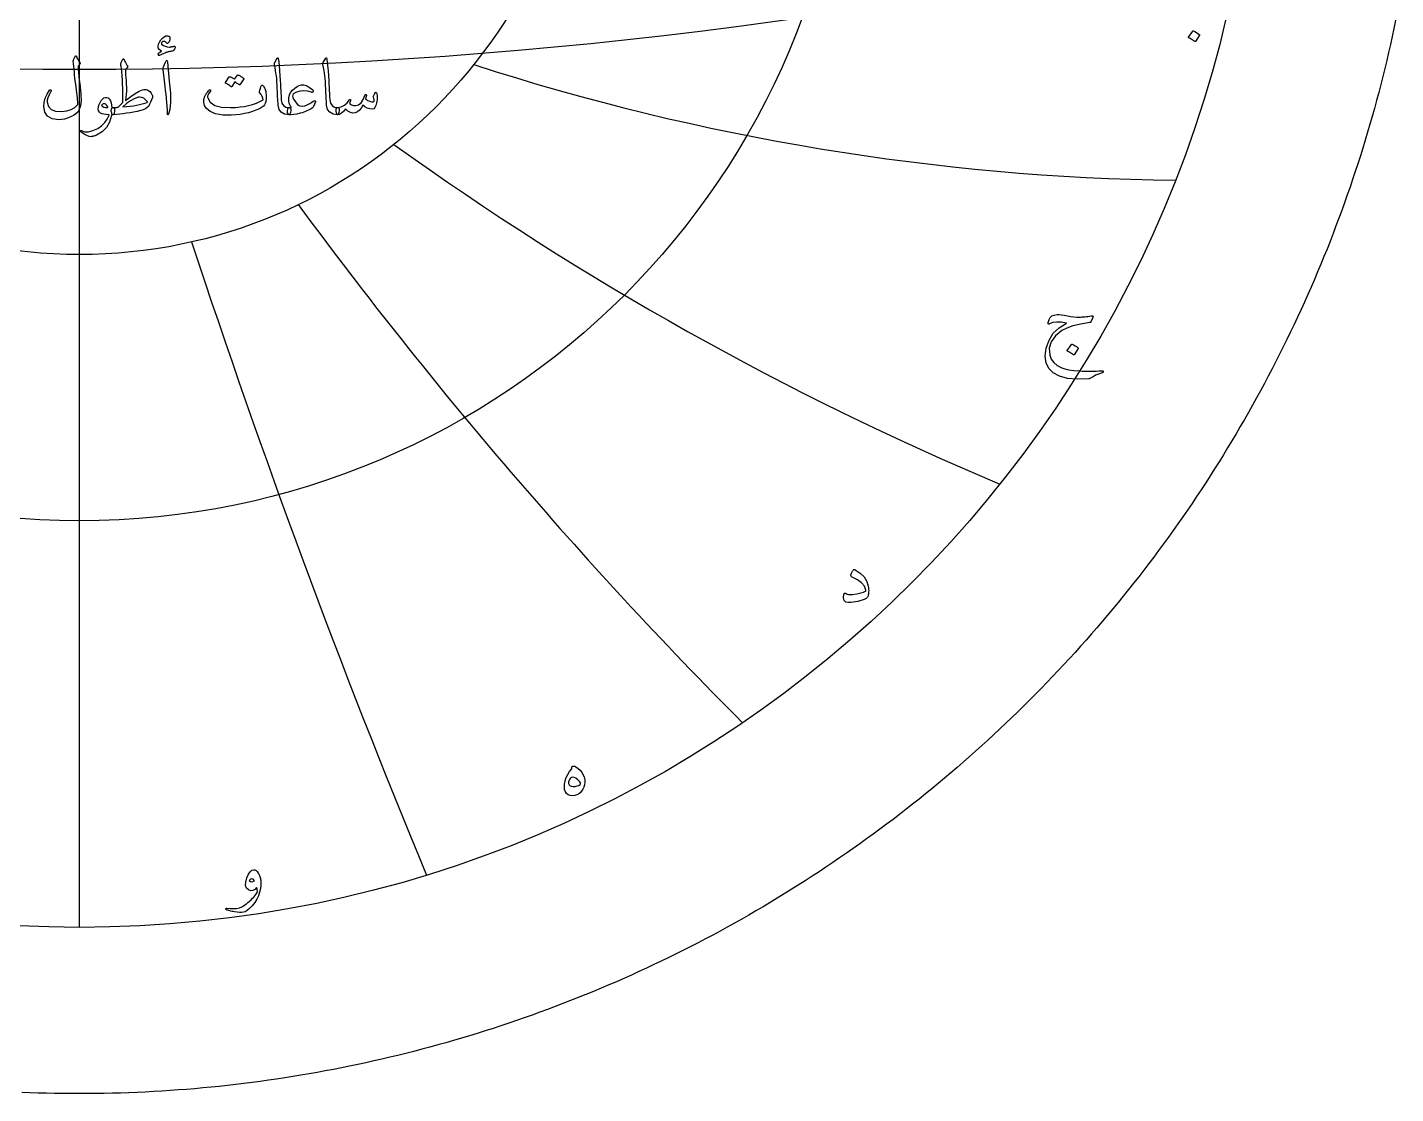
# Model space of a CAD drawing. Header units: millimetres. Extents: x -68 to 68, y -68 to 70.
# Drawn here: x -2.7 to 67.1, y -68.5 to -14.1 of the extents above; entities that cross this region are included whole.
import ezdxf

# ---------------------------------------------------------------- set-up
doc = ezdxf.new("R2010")
doc.units = ezdxf.units.MM
for name, color, linetype in [('CUT_OUTER', 1, 'Continuous'), ('ENGRAVE', 7, 'Continuous'), ('ENGRAVE_FINE', 8, 'Continuous'), ('TEXT', 5, 'Continuous')]:
    doc.layers.add(name, color=color, linetype=linetype)

msp = doc.modelspace()

# ---------------------------------------------------------------- linework, layer by layer
at = {"layer": 'CUT_OUTER'}
msp.add_lwpolyline([(67.076, -13.7706), (66.9903, -14.182), (66.902, -14.5927), (66.8112, -15.003), (66.7179, -15.4126), (66.6221, -15.8217), (66.5237, -16.2302), (66.4229, -16.6381), (66.3196, -17.0453), (66.2137, -17.4519), (66.1054, -17.8579), (65.9946, -18.2632), (65.8813, -18.6677), (65.7655, -19.0716), (65.6472, -19.4748), (65.5265, -19.8772), (65.4033, -20.2789), (65.2776, -20.6799), (65.1495, -21.08), (65.0189, -21.4794), (64.8859, -21.8779), (64.7505, -22.2756), (64.6126, -22.6725), (64.4722, -23.0685), (64.3295, -23.4637), (64.1843, -23.858), (64.0367, -24.2513), (63.8867, -24.6438), (63.7343, -25.0354), (63.5795, -25.4259), (63.4222, -25.8156), (63.2627, -26.2042), (63.1007, -26.5919), (62.9363, -26.9786), (62.7696, -27.3643), (62.6005, -27.7489), (62.4291, -28.1325), (62.2553, -28.515), (62.0791, -28.8965), (61.9007, -29.2768), (61.7199, -29.6561), (61.5367, -30.0342), (61.3513, -30.4113), (61.1635, -30.7871), (60.9735, -31.1618), (60.7811, -31.5354), (60.5865, -31.9077), (60.3896, -32.2789), (60.1904, -32.6488), (59.9889, -33.0175), (59.7852, -33.385), (59.5792, -33.7512), (59.371, -34.1161), (59.1605, -34.4798), (58.9479, -34.8421), (58.733, -35.2032), (58.5159, -35.5629), (58.2965, -35.9213), (58.075, -36.2783), (57.8513, -36.634), (57.6255, -36.9882), (57.3974, -37.3411), (57.1672, -37.6926), (56.9349, -38.0427), (56.7004, -38.3913), (56.4638, -38.7385), (56.225, -39.0842), (55.9841, -39.4285), (55.7411, -39.7712), (55.4961, -40.1125), (55.2489, -40.4523), (54.9996, -40.7905), (54.7483, -41.1272), (54.4949, -41.4624), (54.2395, -41.796), (53.982, -42.128), (53.7225, -42.4584), (53.461, -42.7873), (53.1974, -43.1145), (52.9319, -43.4401), (52.6644, -43.764), (52.3948, -44.0864), (52.1233, -44.407), (51.8499, -44.726), (51.5745, -45.0433), (51.2971, -45.3589), (51.0178, -45.6728), (50.7366, -45.985), (50.4535, -46.2954), (50.1685, -46.6042), (49.8816, -46.9111), (49.5928, -47.2163), (49.3022, -47.5197), (49.0097, -47.8213), (48.7153, -48.1211), (48.4191, -48.4191), (48.1211, -48.7153), (47.8213, -49.0097), (47.5197, -49.3022), (47.2163, -49.5928), (46.9111, -49.8816), (46.6042, -50.1685), (46.2954, -50.4535), (45.985, -50.7366), (45.6728, -51.0178), (45.3589, -51.2971), (45.0433, -51.5745), (44.726, -51.8499), (44.407, -52.1233), (44.0864, -52.3948), (43.764, -52.6644), (43.4401, -52.9319), (43.1145, -53.1974), (42.7873, -53.461), (42.4584, -53.7225), (42.128, -53.982), (41.796, -54.2395), (41.4624, -54.4949), (41.1272, -54.7483), (40.7905, -54.9996), (40.4523, -55.2489), (40.1125, -55.4961), (39.7712, -55.7411), (39.4285, -55.9841), (39.0842, -56.225), (38.7385, -56.4638), (38.3913, -56.7004), (38.0427, -56.9349), (37.6926, -57.1672), (37.3411, -57.3974), (36.9882, -57.6255), (36.634, -57.8513), (36.2783, -58.075), (35.9213, -58.2965), (35.5629, -58.5159), (35.2032, -58.733), (34.8421, -58.9479), (34.4798, -59.1605), (34.1161, -59.371), (33.7512, -59.5792), (33.385, -59.7852), (33.0175, -59.9889), (32.6488, -60.1904), (32.2789, -60.3896), (31.9077, -60.5865), (31.5354, -60.7811), (31.1618, -60.9735), (30.7871, -61.1635), (30.4113, -61.3513), (30.0342, -61.5367), (29.6561, -61.7199), (29.2768, -61.9007), (28.8965, -62.0791), (28.515, -62.2553), (28.1325, -62.4291), (27.7489, -62.6005), (27.3643, -62.7696), (26.9786, -62.9363), (26.5919, -63.1007), (26.2042, -63.2627), (25.8156, -63.4222), (25.4259, -63.5795), (25.0354, -63.7343), (24.6438, -63.8867), (24.2513, -64.0367), (23.858, -64.1843), (23.4637, -64.3295), (23.0685, -64.4722), (22.6725, -64.6126), (22.2756, -64.7505), (21.8779, -64.8859), (21.4794, -65.0189), (21.08, -65.1495), (20.6799, -65.2776), (20.2789, -65.4033), (19.8772, -65.5265), (19.4748, -65.6472), (19.0716, -65.7655), (18.6677, -65.8813), (18.2632, -65.9946), (17.8579, -66.1054), (17.4519, -66.2137), (17.0453, -66.3196), (16.6381, -66.4229), (16.2302, -66.5237), (15.8217, -66.6221), (15.4126, -66.7179), (15.003, -66.8112), (14.5927, -66.902), (14.182, -66.9903), (13.7706, -67.076), (13.3588, -67.1593), (12.9465, -67.24), (12.5337, -67.3181), (12.1204, -67.3938), (11.7066, -67.4669), (11.2924, -67.5374), (10.8778, -67.6055), (10.4628, -67.6709), (10.0474, -67.7339), (9.6316, -67.7942), (9.2154, -67.8521), (8.7989, -67.9073), (8.3821, -67.96), (7.9649, -68.0102), (7.5475, -68.0578), (7.1297, -68.1028), (6.7117, -68.1453), (6.2935, -68.1852), (5.875, -68.2225), (5.4563, -68.2573), (5.0373, -68.2895), (4.6182, -68.3191), (4.1989, -68.3461), (3.7795, -68.3706), (3.3599, -68.3925), (2.9402, -68.4118), (2.5204, -68.4286), (2.1005, -68.4428), (1.6805, -68.4544), (1.2604, -68.4634), (0.8403, -68.4698), (0.4202, -68.4737), (0, -68.475), (-0.4202, -68.4737), (-0.8403, -68.4698), (-1.2604, -68.4634), (-1.6805, -68.4544), (-2.1005, -68.4428), (-2.5204, -68.4286), (-2.9402, -68.4118)], dxfattribs=at)
at = {"layer": 'ENGRAVE'}
for points in [[(0, -60), (0, 60)], [(0, -60), (0, -25.7092)]]:
    msp.add_lwpolyline(points, dxfattribs=at)
for radius in [60, 39.2754, 25.7092]:
    msp.add_circle((0, 0), radius, dxfattribs=at)
for centre, radius, start, end in [((57.5423, 99.6662), 121.602, 252.067378, 269.203087), ((108.3259, 108.3259), 158.1504, 234.296332, 247.148114), ((198.7756, 114.7631), 232.8623, 216.320899, 224.888753), ((443.1009, 118.7285), 460.4101, 198.198815, 202.482742)]:
    msp.add_arc(centre, radius, start, end, dxfattribs=at)
at = {"layer": 'ENGRAVE_FINE'}
msp.add_arc((0, 241.3862), 257.6546, 256.701805, 283.298195, dxfattribs=at)
at = {"layer": 'TEXT'}
for points in [[(4.7444, -15.3402), (4.6924, -15.3499), (4.6441, -15.3592), (4.5996, -15.3679), (4.5588, -15.3761), (4.522, -15.3841), (4.4894, -15.3921), (4.4611, -15.4001), (4.437, -15.4081), (4.4126, -15.4172), (4.3831, -15.4285), (4.3487, -15.4421), (4.3093, -15.458), (4.2649, -15.4763), (4.2155, -15.4974), (4.1611, -15.5212), (4.1017, -15.5478), (4.0775, -15.5558), (4.0568, -15.5558), (4.0396, -15.5478), (4.0259, -15.5318), (4.0176, -15.4926), (4.0408, -15.447), (4.0955, -15.3948), (4.1816, -15.3362), (4.1157, -15.2988), (4.0658, -15.2584), (4.0319, -15.215), (4.0139, -15.1686), (4.0104, -15.081), (4.0319, -14.9859), (4.0783, -14.8834), (4.1496, -14.7734), (4.2347, -14.6748), (4.3223, -14.6067), (4.4123, -14.569), (4.5049, -14.5618), (4.5565, -14.5748), (4.5917, -14.6017), (4.6104, -14.6426), (4.6127, -14.6975), (4.6037, -14.7569), (4.5887, -14.8113), (4.5678, -14.8607), (4.5408, -14.9051), (4.5139, -14.9363), (4.4889, -14.95), (4.466, -14.9463), (4.445, -14.925), (4.4211, -14.8934), (4.3931, -14.8702), (4.3612, -14.8554), (4.3253, -14.8492), (4.2876, -14.8492), (4.2544, -14.8572), (4.2257, -14.8731), (4.2015, -14.8971), (4.1838, -14.926), (4.1786, -14.953), (4.1858, -14.9779), (4.2055, -15.0009), (4.2794, -15.0555), (4.3692, -15.0957), (4.475, -15.1214), (4.5967, -15.1326), (4.6073, -15.1323), (4.6192, -15.1311), (4.6323, -15.1293), (4.6466, -15.1266), (4.6622, -15.1235), (4.679, -15.1201), (4.6971, -15.1165), (4.7165, -15.1127), (4.7374, -15.1088), (4.7564, -15.1052), (4.7734, -15.1018), (4.7883, -15.0987), (4.8015, -15.0961), (4.8133, -15.0942), (4.8235, -15.0931), (4.8322, -15.0927), (4.8487, -15.0945), (4.8622, -15.0997), (4.8727, -15.1084), (4.8801, -15.1206), (4.8849, -15.1324), (4.8871, -15.1436), (4.8869, -15.1543), (4.8841, -15.1646), (4.8455, -15.2369), (4.8093, -15.2903), (4.7756, -15.3247), (4.7444, -15.3402)], [(56.7336, -14.3199), (56.7389, -14.3145), (56.7463, -14.3113), (56.7559, -14.3103), (56.7676, -14.3113), (56.8504, -14.3449), (56.9284, -14.3859), (57.0016, -14.4343), (57.07, -14.4902), (57.0766, -14.4987), (57.0795, -14.5072), (57.0787, -14.5157), (57.0742, -14.5242), (56.8741, -14.8479), (56.8666, -14.8556), (56.8571, -14.8574), (56.8453, -14.8534), (56.8315, -14.8436), (56.8195, -14.8351), (56.8006, -14.8223), (56.7748, -14.8053), (56.7421, -14.784), (56.7019, -14.7584), (56.6537, -14.7286), (56.5976, -14.6946), (56.5334, -14.6562), (56.5249, -14.6499), (56.5207, -14.6435), (56.5207, -14.6371), (56.5249, -14.6307)], [(-0.2216, -15.6117), (-0.2146, -15.5994), (-0.2056, -15.5907), (-0.1946, -15.5855), (-0.1816, -15.5837), (-0.1687, -15.586), (-0.1577, -15.5927), (-0.1487, -15.6039), (-0.1417, -15.6196), (-0.1045, -15.7112), (-0.0649, -15.7903), (-0.0227, -15.8569), (0.022, -15.9111), (0.0352, -15.9305), (0.0389, -15.953), (0.0332, -15.9784), (0.018, -16.0069), (0.0082, -16.0206), (-0.001, -16.0338), (-0.0097, -16.0465), (-0.018, -16.0588), (-0.0257, -16.0702), (-0.0329, -16.0807), (-0.0397, -16.0902), (-0.0459, -16.0987), (-0.0564, -16.1141), (-0.0639, -16.1326), (-0.0684, -16.1541), (-0.0699, -16.1785), (-0.0651, -16.2475), (-0.0589, -16.3227), (-0.0511, -16.4042), (-0.0419, -16.4919), (-0.0314, -16.5858), (-0.02, -16.686), (-0.0075, -16.7924), (0.006, -16.905), (0.0211, -17.0174), (0.0344, -17.1231), (0.046, -17.222), (0.0559, -17.3142), (0.0642, -17.3999), (0.0714, -17.4794), (0.0772, -17.5526), (0.0818, -17.6196), (0.0871, -17.8179), (0.0709, -18.0058), (0.0332, -18.1832), (-0.0259, -18.3501), (-0.0836, -18.4482), (-0.1727, -18.5387), (-0.2932, -18.6218), (-0.4451, -18.6974), (-0.6098, -18.76), (-0.7645, -18.8042), (-0.9092, -18.8299), (-1.0439, -18.8371), (-1.3812, -18.7907), (-1.6227, -18.6635), (-1.7684, -18.4554), (-1.8183, -18.1665), (-1.8009, -17.9512), (-1.7445, -17.7404), (-1.6492, -17.534), (-1.5149, -17.3322), (-1.5047, -17.3205), (-1.494, -17.3132), (-1.4828, -17.3105), (-1.471, -17.3122), (-1.4586, -17.317), (-1.4491, -17.3232), (-1.4426, -17.3309), (-1.4391, -17.3402), (-1.4366, -17.3539), (-1.4371, -17.3671), (-1.4406, -17.3798), (-1.4471, -17.3921), (-1.5386, -17.5704), (-1.6018, -17.7224), (-1.6364, -17.8479), (-1.6427, -17.9469), (-1.5761, -18.1603), (-1.4321, -18.3092), (-1.2108, -18.3938), (-0.9122, -18.414), (-0.643, -18.3848), (-0.4142, -18.3172), (-0.2258, -18.2112), (-0.0778, -18.0667), (-0.081, -17.997), (-0.0863, -17.9155), (-0.0939, -17.8223), (-0.1038, -17.7174), (-0.1161, -17.6005), (-0.1312, -17.4714), (-0.1491, -17.3301), (-0.1697, -17.1765), (-0.1891, -17.0181), (-0.2076, -16.8621), (-0.225, -16.7087), (-0.2415, -16.5577), (-0.2567, -16.4093), (-0.2705, -16.2633), (-0.2827, -16.1199), (-0.2934, -15.9789), (-0.3094, -15.8432), (-0.3086, -15.8277), (-0.3064, -15.8132), (-0.3026, -15.7998), (-0.2974, -15.7873)], [(2.2135, -15.7554), (2.223, -15.7451), (2.2315, -15.7384), (2.239, -15.7352), (2.2455, -15.7354), (2.2532, -15.7389), (2.2604, -15.7454), (2.2672, -15.7549), (2.2734, -15.7673), (2.2987, -15.8212), (2.3228, -15.8711), (2.3456, -15.917), (2.3672, -15.959), (2.3878, -15.9964), (2.4076, -16.0288), (2.4267, -16.0563), (2.4451, -16.0787), (2.4585, -16.0972), (2.463, -16.1166), (2.4585, -16.1371), (2.4451, -16.1586), (2.3652, -16.2584), (2.355, -16.2756), (2.3483, -16.2953), (2.345, -16.3175), (2.3453, -16.3422), (2.3582, -16.5306), (2.3692, -16.6965), (2.3782, -16.8399), (2.3852, -16.9609), (2.3904, -17.0597), (2.3942, -17.1366), (2.3964, -17.1915), (2.3972, -17.2244), (2.3963, -17.3217), (2.3937, -17.414), (2.3893, -17.5013), (2.3832, -17.5837), (2.3756, -17.661), (2.3667, -17.7334), (2.3566, -17.8007), (2.3453, -17.8631), (2.6165, -17.6555), (2.8512, -17.4959), (3.0496, -17.3841), (3.2115, -17.3202), (3.2836, -17.3032), (3.3482, -17.2963), (3.4054, -17.2992), (3.455, -17.3122), (3.5251, -17.3486), (3.5917, -17.406), (3.6549, -17.4844), (3.7145, -17.5837), (3.7237, -17.6074), (3.7275, -17.6346), (3.7257, -17.6653), (3.7185, -17.6994), (3.6788, -17.8222), (3.6317, -17.939), (3.577, -18.0497), (3.5149, -18.1545), (3.4545, -18.2219), (3.3692, -18.2803), (3.2589, -18.3297), (3.1237, -18.3701), (2.9427, -18.4101), (2.7629, -18.4464), (2.5844, -18.479), (2.4071, -18.5078), (2.2314, -18.5326), (2.0573, -18.5532), (1.8851, -18.5696), (1.7145, -18.5817), (1.6953, -18.5762), (1.6776, -18.5597), (1.6614, -18.5323), (1.6467, -18.4938), (1.6337, -18.4467), (1.6267, -18.401), (1.6257, -18.3569), (1.6307, -18.3142), (1.6419, -18.277), (1.6596, -18.2493), (1.6838, -18.2311), (1.7145, -18.2224), (1.7553, -18.2201), (1.7939, -18.2174), (1.8302, -18.2141), (1.8642, -18.2104), (1.896, -18.2067), (1.9256, -18.2034), (1.9529, -18.2007), (1.978, -18.1984), (2.2016, -17.9829), (2.2035, -17.9735), (2.2055, -17.9614), (2.2075, -17.9466), (2.2095, -17.929), (2.2115, -17.9086), (2.2135, -17.8856), (2.2155, -17.8597), (2.2175, -17.8312), (2.2193, -17.8001), (2.2205, -17.7668), (2.2213, -17.7312), (2.2215, -17.6935), (2.2215, -17.6537), (2.2215, -17.6121), (2.2215, -17.5688), (2.2215, -17.5238), (2.221, -17.4729), (2.2195, -17.412), (2.217, -17.3412), (2.2135, -17.2603), (2.209, -17.17), (2.2035, -17.0707), (2.1971, -16.9624), (2.1896, -16.8452), (2.1724, -16.5849), (2.1566, -16.3791), (2.1424, -16.2277), (2.1297, -16.1306), (2.1195, -16.0682), (2.1127, -16.0208), (2.1095, -15.9884), (2.1097, -15.9709), (2.1218, -15.938), (2.1342, -15.9071), (2.1468, -15.8781), (2.1596, -15.8512), (2.1727, -15.8257), (2.1861, -15.8013), (2.1997, -15.7778), (2.2135, -15.7554)], [(4.3811, -15.9071), (4.4193, -15.8332), (4.45, -15.8073), (4.4732, -15.8292), (4.4889, -15.8991), (4.5807, -16.8771), (4.6354, -17.4774), (4.6476, -17.9569), (4.6174, -18.3157), (4.5448, -18.5537), (4.5316, -18.5732), (4.5199, -18.5837), (4.5096, -18.5851), (4.5009, -18.5777), (4.4939, -18.5659), (4.4889, -18.5507), (4.4859, -18.532), (4.4849, -18.5098), (4.4849, -18.3369), (4.477, -18.1535), (4.461, -17.9597), (4.437, -17.7553), (4.4318, -17.7019), (4.4161, -17.5577), (4.3899, -17.3227), (4.3532, -16.9969), (4.2654, -16.2743), (4.2634, -16.2359), (4.2654, -16.2005), (4.2714, -16.168), (4.2814, -16.1386)], [(10.0816, -15.7075), (10.0894, -15.6955), (10.0966, -15.6875), (10.1033, -15.6835), (10.1096, -15.6835), (10.1191, -15.6888), (10.1275, -15.7045), (10.135, -15.7307), (10.1415, -15.7673), (10.1744, -16.0655), (10.2014, -16.3412), (10.2223, -16.5944), (10.2373, -16.8252), (10.2469, -17.0226), (10.2558, -17.1994), (10.2639, -17.3559), (10.2712, -17.4919), (10.2776, -17.6074), (10.2827, -17.7024), (10.2866, -17.777), (10.2892, -17.8312), (10.3246, -17.9933), (10.403, -18.1126), (10.5242, -18.189), (10.6884, -18.2224), (10.7341, -18.2344), (10.7633, -18.2623), (10.776, -18.3062), (10.7722, -18.3661), (10.7535, -18.4604), (10.7333, -18.5278), (10.7116, -18.5682), (10.6884, -18.5817), (10.4574, -18.5512), (10.2872, -18.4599), (10.1779, -18.3077), (10.1295, -18.0946), (10.1219, -17.9927), (10.1151, -17.8906), (10.109, -17.7881), (10.1036, -17.6855), (10.0987, -17.5826), (10.0941, -17.4794), (10.0897, -17.376), (10.0856, -17.2723), (10.0781, -17.0746), (10.0677, -16.8966), (10.0542, -16.7383), (10.0377, -16.5997), (10.0183, -16.4666), (9.9958, -16.3247), (9.9704, -16.1741), (9.9419, -16.0148), (9.9382, -15.9862), (9.9389, -15.96), (9.9442, -15.9363), (9.9539, -15.915)], [(12.5526, -15.7075), (12.5604, -15.6955), (12.5676, -15.6875), (12.5743, -15.6835), (12.5806, -15.6835), (12.5901, -15.6888), (12.5985, -15.7045), (12.606, -15.7307), (12.6125, -15.7673), (12.6455, -16.0655), (12.6724, -16.3412), (12.6934, -16.5944), (12.7083, -16.8252), (12.7179, -17.0226), (12.7268, -17.1994), (12.7349, -17.3559), (12.7423, -17.4919), (12.7486, -17.6074), (12.7537, -17.7024), (12.7576, -17.777), (12.7602, -17.8312), (12.7957, -17.9933), (12.874, -18.1126), (12.9952, -18.189), (13.1594, -18.2224), (13.2051, -18.2344), (13.2343, -18.2623), (13.247, -18.3062), (13.2432, -18.3661), (13.2245, -18.4604), (13.2043, -18.5278), (13.1826, -18.5682), (13.1594, -18.5817), (12.9284, -18.5512), (12.7582, -18.4599), (12.6489, -18.3077), (12.6005, -18.0946), (12.5929, -17.9927), (12.5861, -17.8906), (12.58, -17.7881), (12.5746, -17.6855), (12.5697, -17.5826), (12.5651, -17.4794), (12.5607, -17.376), (12.5566, -17.2723), (12.5491, -17.0746), (12.5387, -16.8966), (12.5252, -16.7383), (12.5087, -16.5997), (12.4893, -16.4666), (12.4668, -16.3247), (12.4414, -16.1741), (12.4129, -16.0148), (12.4092, -15.9862), (12.4099, -15.96), (12.4152, -15.9363), (12.4249, -15.915)], [(8.0537, -16.5657), (8.0587, -16.5607), (8.0657, -16.5577), (8.0747, -16.5567), (8.0857, -16.5577), (8.125, -16.5725), (8.163, -16.5887), (8.1998, -16.6064), (8.2354, -16.6256), (8.2699, -16.6466), (8.3037, -16.6695), (8.3368, -16.6945), (8.3691, -16.7214), (8.3753, -16.7296), (8.3781, -16.7384), (8.3773, -16.7476), (8.3731, -16.7573), (8.1815, -17.0607), (8.1762, -17.0647), (8.1685, -17.0647), (8.1583, -17.0607), (8.1455, -17.0527), (8.1368, -17.0454), (8.1226, -17.0353), (8.1029, -17.0224), (8.0777, -17.0068), (8.0467, -16.9883), (8.0098, -16.9664), (7.9669, -16.9413), (7.918, -16.913), (7.7663, -17.1486), (7.7593, -17.1558), (7.7503, -17.1575), (7.7394, -17.1538), (7.7264, -17.1446), (7.7152, -17.1366), (7.6974, -17.1246), (7.6732, -17.1086), (7.6426, -17.0887), (7.6049, -17.0647), (7.5597, -17.0368), (7.5071, -17.0048), (7.447, -16.9689), (7.4407, -16.9629), (7.438, -16.9569), (7.4387, -16.951), (7.443, -16.945), (7.6386, -16.6536), (7.6436, -16.6486), (7.6505, -16.6456), (7.6595, -16.6446), (7.6705, -16.6456), (7.7039, -16.6564), (7.7364, -16.669), (7.7678, -16.6834), (7.7982, -16.6995), (7.8277, -16.717), (7.8561, -16.7359), (7.8836, -16.756), (7.91, -16.7773)], [(9.3551, -17.0967), (9.3819, -17.1303), (9.4065, -17.1675), (9.4288, -17.2082), (9.4489, -17.2523), (9.4668, -17.2997), (9.4823, -17.3501), (9.4957, -17.4035), (9.5068, -17.4599), (9.5213, -17.5732), (9.5248, -17.6855), (9.5173, -17.7967), (9.4988, -17.907), (9.4709, -18.0053), (9.4349, -18.0847), (9.391, -18.145), (9.3391, -18.1865), (9.1745, -18.2735), (8.9998, -18.3511), (8.8152, -18.4192), (8.6206, -18.4779), (8.416, -18.5265), (8.2014, -18.5647), (7.9769, -18.5924), (7.7424, -18.6096), (7.3027, -18.6051), (6.942, -18.5437), (6.66, -18.4255), (6.457, -18.2503), (6.3736, -18.1134), (6.3352, -17.9659), (6.3417, -17.808), (6.3931, -17.6396), (6.4104, -17.6033), (6.4305, -17.5662), (6.4533, -17.5284), (6.4789, -17.4899), (6.5072, -17.4506), (6.5383, -17.4105), (6.5721, -17.3697), (6.6086, -17.3282), (6.6209, -17.3165), (6.6336, -17.3092), (6.6468, -17.3065), (6.6605, -17.3082), (6.6698, -17.3117), (6.6775, -17.3182), (6.6837, -17.3277), (6.6885, -17.3402), (6.6907, -17.3519), (6.6895, -17.3631), (6.6847, -17.3738), (6.6765, -17.3841), (6.6423, -17.4247), (6.6116, -17.4669), (6.5844, -17.5106), (6.5607, -17.5557), (6.5445, -17.5989), (6.5358, -17.6406), (6.5345, -17.6807), (6.5408, -17.7194), (6.6655, -17.9452), (6.9001, -18.1036), (7.2444, -18.1947), (7.6984, -18.2184), (7.9481, -18.2088), (8.186, -18.188), (8.4121, -18.1559), (8.6266, -18.1126), (8.8295, -18.0581), (9.0213, -17.9923), (9.2018, -17.9154), (9.3711, -17.8272), (9.3546, -17.7448), (9.3172, -17.6535), (9.2588, -17.5532), (9.1795, -17.444), (9.177, -17.4335), (9.1775, -17.414), (9.181, -17.3856), (9.1874, -17.3481), (9.1892, -17.3444), (9.1904, -17.3412), (9.1912, -17.3384), (9.1914, -17.3362), (9.2044, -17.2853), (9.2234, -17.2284), (9.2483, -17.1655), (9.2793, -17.0967), (9.293, -17.0757), (9.3102, -17.0687), (9.3309, -17.0757), (9.3551, -17.0967)], [(12.0337, -17.931), (11.9259, -18.1705), (11.9122, -18.1942), (11.899, -18.2134), (11.8862, -18.2281), (11.874, -18.2384), (11.8119, -18.2809), (11.7453, -18.3207), (11.6742, -18.3577), (11.5986, -18.392), (11.5187, -18.4241), (11.4349, -18.4544), (11.3471, -18.483), (11.2553, -18.5098), (11.0836, -18.5517), (10.9319, -18.5777), (10.8002, -18.5876), (10.6884, -18.5817), (10.6457, -18.5622), (10.6176, -18.5238), (10.6038, -18.4664), (10.6046, -18.39), (10.6148, -18.3212), (10.6295, -18.2703), (10.6487, -18.2374), (10.6724, -18.2224), (10.6764, -18.2224), (10.6804, -18.2224), (10.6844, -18.2224), (10.6884, -18.2224), (10.7181, -18.2254), (10.7473, -18.2264), (10.776, -18.2254), (10.8042, -18.2224), (10.7558, -18.1508), (10.7183, -18.0717), (10.6919, -17.9851), (10.6764, -17.8911), (10.6742, -17.7226), (10.7034, -17.5727), (10.764, -17.4412), (10.8561, -17.3282), (10.9746, -17.2227), (11.0906, -17.1416), (11.2041, -17.0849), (11.3151, -17.0527), (11.4349, -17.053), (11.5706, -17.0977), (11.7223, -17.1867), (11.89, -17.3202), (11.9089, -17.3409), (11.9179, -17.3631), (11.9169, -17.3868), (11.9059, -17.412), (11.8902, -17.4315), (11.871, -17.442), (11.8483, -17.4435), (11.8221, -17.436), (11.6342, -17.3816), (11.4459, -17.3621), (11.257, -17.3776), (11.0676, -17.428), (10.9925, -17.4597), (10.9349, -17.4949), (10.8947, -17.5335), (10.872, -17.5757), (10.8665, -17.6291), (10.882, -17.6974), (10.9184, -17.7808), (10.9758, -17.8791), (11.0457, -17.9784), (11.1116, -18.0527), (11.1734, -18.1021), (11.2313, -18.1266), (11.3573, -18.1391), (11.4838, -18.1246), (11.6108, -18.0832), (11.7383, -18.0148), (11.8541, -17.935), (11.9139, -17.897), (11.9618, -17.8751), (11.9978, -17.8691), (12.0217, -17.8791), (12.0314, -17.8913), (12.0367, -17.904), (12.0374, -17.9172), (12.0337, -17.931)], [(1.6347, -18.6256), (1.5411, -18.9542), (1.3842, -19.2293), (1.1639, -19.4512), (0.8802, -19.6196), (0.8406, -19.6367), (0.8014, -19.652), (0.7627, -19.6656), (0.7245, -19.6774), (0.6871, -19.6873), (0.6507, -19.6949), (0.6153, -19.7003), (0.5808, -19.7034), (0.495, -19.6912), (0.3812, -19.6465), (0.2395, -19.5694), (0.0699, -19.4599), (0.0516, -19.4442), (0.0409, -19.4289), (0.0377, -19.4142), (0.0419, -19.4), (0.0514, -19.389), (0.0639, -19.384), (0.0793, -19.385), (0.0978, -19.392), (0.2742, -19.4492), (0.472, -19.4489), (0.6914, -19.3913), (0.9321, -19.2763), (1.1287, -19.1428), (1.2914, -18.9858), (1.4201, -18.8055), (1.5149, -18.6016), (1.5142, -18.5944), (1.5119, -18.5886), (1.5082, -18.5844), (1.503, -18.5817), (1.3655, -18.5737), (1.2485, -18.5577), (1.1519, -18.5338), (1.0758, -18.5018), (1.0169, -18.4524), (0.98, -18.3841), (0.9651, -18.2967), (0.972, -18.1904), (0.9743, -18.1764), (0.977, -18.162), (0.9803, -18.1474), (0.984, -18.1326), (0.9883, -18.1172), (0.993, -18.1011), (0.9982, -18.0843), (1.004, -18.0667), (1.0509, -17.9527), (1.1078, -17.8581), (1.1746, -17.783), (1.2515, -17.7274), (1.3301, -17.6969), (1.4022, -17.6974), (1.4678, -17.7289), (1.5269, -17.7913), (1.5786, -17.8781), (1.6177, -17.9789), (1.6444, -18.0936), (1.6586, -18.2224), (1.6665, -18.2223), (1.6741, -18.2219), (1.6815, -18.2213), (1.6886, -18.2204), (1.6957, -18.2195), (1.7031, -18.2189), (1.7107, -18.2185), (1.7185, -18.2184), (1.7455, -18.2241), (1.7664, -18.2413), (1.7814, -18.27), (1.7904, -18.3102), (1.7941, -18.3544), (1.7934, -18.399), (1.7881, -18.4442), (1.7784, -18.4898), (1.7657, -18.53), (1.7515, -18.5587), (1.7357, -18.5759), (1.7185, -18.5817), (1.6427, -18.5817), (1.6422, -18.5889), (1.6407, -18.5986), (1.6382, -18.6108), (1.6347, -18.6256)], [(1.4431, -18.1785), (1.4012, -18.1054), (1.3553, -18.0537), (1.3054, -18.0235), (1.2515, -18.0148), (1.2193, -18.0233), (1.1906, -18.0368), (1.1654, -18.0552), (1.1437, -18.0787), (1.1367, -18.0911), (1.1357, -18.1046), (1.1407, -18.1191), (1.1517, -18.1346), (1.1928, -18.1707), (1.2525, -18.1954), (1.3306, -18.2087), (1.4271, -18.2104), (1.4371, -18.2084), (1.4431, -18.2024), (1.4451, -18.1924), (1.4431, -18.1785)], [(3.0718, -17.6795), (3.0516, -17.6802), (3.0309, -17.6825), (3.0097, -17.6862), (2.988, -17.6915), (2.7919, -17.7685), (2.5988, -17.8761), (2.4086, -18.0141), (2.2215, -18.1825), (2.4084, -18.165), (2.5858, -18.1445), (2.7537, -18.1211), (2.9121, -18.0946), (3.0611, -18.065), (3.2005, -18.0318), (3.3305, -17.9951), (3.451, -17.9549), (3.4623, -17.9502), (3.468, -17.9439), (3.4682, -17.9362), (3.463, -17.927), (3.3772, -17.8217), (3.2834, -17.7453), (3.1816, -17.6979), (3.0718, -17.6795)], [(15.0955, -17.444), (15.1042, -17.438), (15.1145, -17.44), (15.1262, -17.4499), (15.1394, -17.4679), (15.1536, -17.4983), (15.1644, -17.5418), (15.1716, -17.5981), (15.1753, -17.6675), (15.1766, -17.7463), (15.1723, -17.8232), (15.1626, -17.898), (15.1474, -17.9709), (15.103, -18.1126), (15.0536, -18.2144), (14.9992, -18.2763), (14.9398, -18.2982), (14.7994, -18.29), (14.6694, -18.2533), (14.5499, -18.1882), (14.4408, -18.0946), (14.366, -18.2421), (14.2772, -18.3571), (14.1744, -18.4397), (14.0576, -18.4898), (13.9351, -18.5008), (13.8111, -18.4699), (13.6856, -18.397), (13.5586, -18.2823), (13.4558, -18.4132), (13.355, -18.5068), (13.2562, -18.5629), (13.1594, -18.5817), (13.14, -18.5707), (13.1215, -18.5377), (13.104, -18.4829), (13.0876, -18.406), (13.0816, -18.3302), (13.0916, -18.2743), (13.1175, -18.2384), (13.1594, -18.2224), (13.3435, -18.1807), (13.5047, -18.0996), (13.6429, -17.9791), (13.7582, -17.8192), (13.7644, -17.8105), (13.7712, -17.8042), (13.7784, -17.8005), (13.7861, -17.7992), (13.7956, -17.8002), (13.8041, -17.8032), (13.8116, -17.8082), (13.8181, -17.8152), (13.8218, -17.8367), (13.8131, -17.8731), (13.7919, -17.9245), (13.7582, -17.9909), (13.8024, -18.042), (13.871, -18.0797), (13.964, -18.1039), (14.0816, -18.1146), (14.228, -18.0839), (14.356, -17.9839), (14.4655, -17.8145), (14.5566, -17.5757), (14.5611, -17.5635), (14.5666, -17.5547), (14.5731, -17.5495), (14.5805, -17.5477), (14.5918, -17.5487), (14.6015, -17.5517), (14.6097, -17.5567), (14.6165, -17.5637), (14.6215, -17.5737), (14.6245, -17.5837), (14.6255, -17.5937), (14.6245, -17.6036), (14.5845, -17.7713), (14.6312, -17.8127), (14.6873, -17.8491), (14.7529, -17.8806), (14.828, -17.907), (14.9011, -17.9242), (14.9568, -17.928), (14.995, -17.9182), (15.0157, -17.895), (15.0224, -17.8596), (15.0187, -17.8092), (15.0044, -17.7438), (14.9797, -17.6635), (14.984, -17.6408), (15.0047, -17.5966), (15.0419, -17.531), (15.0955, -17.444)], [(51.6495, -28.9095), (51.5473, -29.1395), (51.538, -29.1546), (51.5271, -29.1661), (51.5146, -29.1738), (51.5005, -29.1778), (51.0281, -29.2523), (50.6329, -29.3438), (50.3149, -29.4524), (50.074, -29.578), (49.7363, -29.8535), (49.5194, -30.1561), (49.4233, -30.4858), (49.4481, -30.8427), (49.5231, -31.0359), (49.6503, -31.2068), (49.8297, -31.3553), (50.0612, -31.4814), (50.2238, -31.5378), (50.4264, -31.5836), (50.6688, -31.6187), (50.9512, -31.6432), (51.1013, -31.6504), (51.2492, -31.6549), (51.3951, -31.6568), (51.5388, -31.656), (51.6798, -31.6528), (51.8177, -31.6475), (51.9523, -31.64), (52.0838, -31.6304), (52.1147, -31.6283), (52.1392, -31.6304), (52.1573, -31.6368), (52.169, -31.6475), (52.1754, -31.6605), (52.1775, -31.6741), (52.1754, -31.6882), (52.169, -31.7028), (52.1643, -31.7107), (52.1589, -31.7172), (52.1526, -31.7224), (52.1456, -31.7262), (52.138, -31.7296), (52.1301, -31.7332), (52.122, -31.737), (52.1136, -31.7411), (51.9909, -31.7803), (51.8826, -31.821), (51.7887, -31.8633), (51.7091, -31.9072), (51.6581, -31.9389), (51.6117, -31.9658), (51.5698, -31.9878), (51.5324, -32.0051), (51.5001, -32.0184), (51.4733, -32.0286), (51.4522, -32.0355), (51.4366, -32.0392), (50.8543, -32.0608), (50.3593, -32.019), (49.9516, -31.9139), (49.6312, -31.7454), (49.3996, -31.5144), (49.2628, -31.2259), (49.2208, -30.8799), (49.2735, -30.4765), (49.4129, -30.0701), (49.6312, -29.7239), (49.9282, -29.4378), (50.3039, -29.2118), (50.0378, -29.161), (49.8058, -29.149), (49.6078, -29.1759), (49.4438, -29.2417), (49.4294, -29.247), (49.4161, -29.2502), (49.4039, -29.2512), (49.3927, -29.2502), (49.3834, -29.2467), (49.3768, -29.2406), (49.3728, -29.2318), (49.3714, -29.2204), (49.3773, -29.1674), (49.3863, -29.115), (49.3986, -29.0631), (49.414, -29.0117), (49.4683, -28.9119), (49.5545, -28.8382), (49.6727, -28.7906), (49.8228, -28.769), (49.9178, -28.7698), (50.0368, -28.7807), (50.1797, -28.8017), (50.3465, -28.8329), (50.5187, -28.864), (50.6776, -28.885), (50.8232, -28.896), (50.9554, -28.8968), (51.019, -28.894), (51.0864, -28.8898), (51.1574, -28.8844), (51.2322, -28.8776), (51.3107, -28.8692), (51.3929, -28.859), (51.4789, -28.8469), (51.5686, -28.8329), (51.62, -28.8313), (51.6506, -28.8435), (51.6604, -28.8696), (51.6495, -28.9095)], [(50.5509, -30.2891), (50.5562, -30.2838), (50.5637, -30.2806), (50.5733, -30.2796), (50.585, -30.2806), (50.6677, -30.3142), (50.7457, -30.3551), (50.8189, -30.4036), (50.8873, -30.4595), (50.894, -30.468), (50.8969, -30.4765), (50.8961, -30.485), (50.8916, -30.4935), (50.6914, -30.8171), (50.684, -30.8249), (50.6744, -30.8267), (50.6627, -30.8227), (50.6488, -30.8129), (50.6369, -30.8044), (50.618, -30.7916), (50.5922, -30.7746), (50.5594, -30.7533), (50.5192, -30.7277), (50.4711, -30.6979), (50.4149, -30.6638), (50.3508, -30.6255), (50.3423, -30.6191), (50.338, -30.6128), (50.338, -30.6064), (50.3423, -30.6)], [(39.319, -42.0525), (39.3359, -42.0018), (39.3526, -41.9562), (39.3689, -41.9156), (39.385, -41.88), (39.4006, -41.8493), (39.4154, -41.8231), (39.4294, -41.8014), (39.4425, -41.7842), (39.463, -41.7677), (39.4862, -41.7608), (39.512, -41.7635), (39.5405, -41.7757), (39.7925, -41.9447), (39.9865, -42.1408), (40.1225, -42.3641), (40.2005, -42.6146), (40.2114, -42.6861), (40.2186, -42.7561), (40.222, -42.8245), (40.2218, -42.8913), (40.2175, -42.956), (40.209, -43.018), (40.1962, -43.0774), (40.1792, -43.134), (40.164, -43.1644), (40.144, -43.1915), (40.1193, -43.2155), (40.0898, -43.2362), (39.9881, -43.286), (39.8832, -43.3288), (39.7752, -43.3648), (39.6639, -43.3938), (39.55, -43.4164), (39.434, -43.4332), (39.3159, -43.4441), (39.1956, -43.4491), (39.0529, -43.4252), (38.9656, -43.3448), (38.9337, -43.208), (38.9571, -43.0148), (38.9651, -42.9938), (38.9763, -42.9776), (38.9906, -42.9661), (39.0082, -42.9595), (39.0234, -42.9613), (39.0391, -42.9669), (39.0553, -42.9762), (39.0721, -42.9893), (39.124, -43.0172), (39.1945, -43.0329), (39.2837, -43.0364), (39.3914, -43.0276), (39.6254, -42.9935), (39.8162, -42.9552), (39.9639, -42.9126), (40.0685, -42.8658), (40.0738, -42.8594), (40.077, -42.8487), (40.078, -42.8338), (40.077, -42.8147), (40.0049, -42.6135), (39.8651, -42.4357), (39.6578, -42.2814), (39.3829, -42.1504), (39.347, -42.1315), (39.3244, -42.1089), (39.3151, -42.0826), (39.319, -42.0525)], [(25.1181, -51.7996), (25.1546, -51.7828), (25.1958, -51.7794), (25.2418, -51.7892), (25.2927, -51.8124), (25.4191, -51.897), (25.5258, -51.9933), (25.6128, -52.1014), (25.6802, -52.2211), (25.7267, -52.3459), (25.7515, -52.4734), (25.7544, -52.6036), (25.7355, -52.7364), (25.7012, -52.8574), (25.6535, -52.9652), (25.5926, -53.0597), (25.5184, -53.1409), (25.4345, -53.2061), (25.3448, -53.2527), (25.2493, -53.2806), (25.1479, -53.2899), (25.0154, -53.2803), (24.9073, -53.2431), (24.8238, -53.1781), (24.7647, -53.0855), (24.7293, -52.9729), (24.7168, -52.8439), (24.7272, -52.6983), (24.7604, -52.5362), (24.8144, -52.368), (24.8871, -52.2084), (24.9784, -52.0572), (25.0883, -51.9146), (25.092, -51.9079), (25.0947, -51.8965), (25.0963, -51.8802), (25.0968, -51.8592), (25.0981, -51.8363), (25.1021, -51.8187), (25.1088, -51.8065), (25.1181, -51.7996)], [(25.5226, -52.7151), (25.5404, -52.6927), (25.5428, -52.664), (25.5298, -52.6288), (25.5013, -52.5873), (25.4026, -52.4798), (25.3065, -52.4042), (25.2131, -52.3606), (25.1224, -52.3489), (25.0792, -52.3566), (25.0393, -52.3797), (25.0026, -52.4183), (24.9691, -52.4724), (24.9422, -52.5306), (24.9254, -52.582), (24.9188, -52.6264), (24.9222, -52.664), (24.952, -52.7329), (25.0031, -52.7821), (25.0755, -52.8117), (25.1692, -52.8215), (25.2727, -52.8149), (25.3661, -52.7949), (25.4494, -52.7616), (25.5226, -52.7151)], [(8.535, -57.4707), (8.6127, -57.2902), (8.6968, -57.162), (8.7873, -57.0858), (8.8841, -57.0619), (8.9448, -57.0725), (9.0034, -57.1045), (9.0598, -57.1577), (9.1141, -57.2322), (9.1402, -57.2753), (9.1631, -57.3195), (9.1827, -57.3648), (9.1992, -57.4111), (9.2133, -57.4587), (9.2259, -57.5079), (9.2368, -57.5588), (9.2461, -57.6112), (9.2549, -57.728), (9.2471, -57.8656), (9.2229, -58.024), (9.1822, -58.2031), (9.1221, -58.3885), (9.0396, -58.5661), (8.9347, -58.7356), (8.8075, -58.8971), (8.6742, -59.0379), (8.5552, -59.1409), (8.4506, -59.2061), (8.3604, -59.2335), (8.2683, -59.2383), (8.1624, -59.2356), (8.0426, -59.2255), (7.9091, -59.208), (7.8413, -59.1969), (7.7786, -59.1851), (7.721, -59.1724), (7.6685, -59.159), (7.6207, -59.1453), (7.5775, -59.1318), (7.5387, -59.1187), (7.5045, -59.1058), (7.4843, -59.0946), (7.4705, -59.0823), (7.463, -59.069), (7.462, -59.0547), (7.4686, -59.0403), (7.4801, -59.0313), (7.4963, -59.0275), (7.5173, -59.0291), (7.6815, -59.0451), (7.842, -59.0462), (7.9987, -59.0323), (8.1518, -59.0036), (8.199, -58.9889), (8.2513, -58.9663), (8.3086, -58.9357), (8.3711, -58.8971), (8.4385, -58.8505), (8.511, -58.796), (8.5886, -58.7335), (8.6712, -58.6629), (8.7521, -58.59), (8.8245, -58.5203), (8.8884, -58.4538), (8.9438, -58.3904), (8.9903, -58.33), (9.0279, -58.2723), (9.0563, -58.2172), (9.0758, -58.1647), (9.0646, -58.0854), (9.0523, -58.0263), (9.039, -57.9875), (9.0247, -57.9689), (8.9382, -58.0708), (8.8405, -58.1253), (8.7317, -58.1325), (8.6116, -58.0923), (8.5126, -58.0056), (8.4669, -57.8731), (8.4743, -57.6948), (8.535, -57.4707)], [(8.9225, -57.6282), (8.8597, -57.5521), (8.7947, -57.5239), (8.7277, -57.5436), (8.6585, -57.6112), (8.7149, -57.657), (8.7777, -57.6751), (8.8469, -57.6655), (8.9225, -57.6282)]]:
    msp.add_lwpolyline(points, close=True, dxfattribs=at)

doc.saveas('drawing.dxf')
